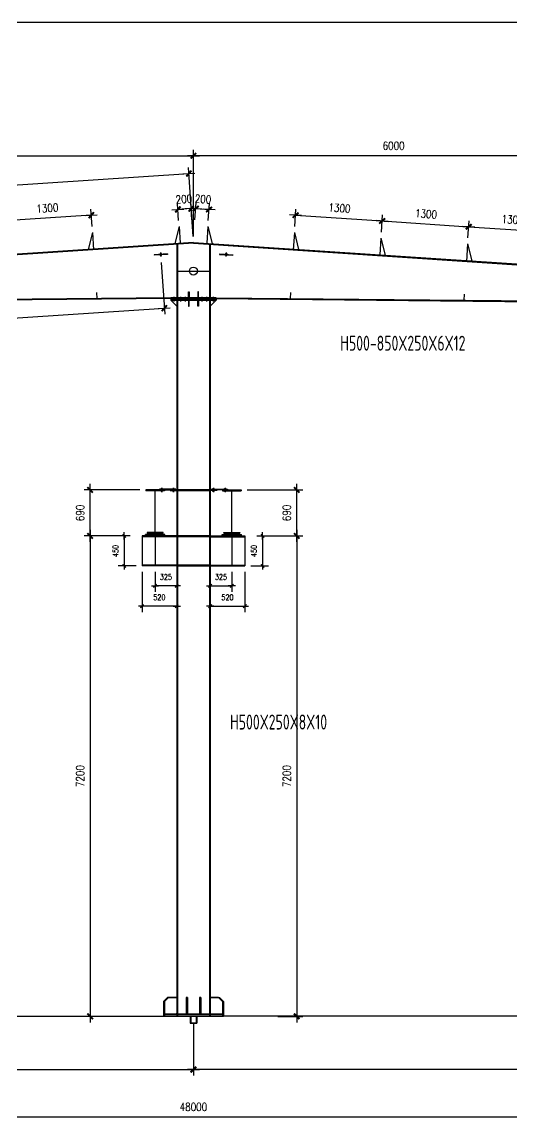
# Model space of a CAD drawing. Header units: millimetres. Extents: x 2451220 to 4527627, y -5186613 to -1639140.
# Drawn here: x 2507196 to 2514538, y -1674198 to -1657698 of the extents above; entities that cross this region are included whole.
import ezdxf

# ---------------------------------------------------------------- set-up
doc = ezdxf.new("R2010")
doc.units = ezdxf.units.MM
doc.header["$LTSCALE"] = 1000
doc.header["$PDMODE"] = 34
doc.styles.add('DIM_FONT', font='simplex.shx', dxfattribs={"width": 0.8, "bigfont": 'hztxt.shx'})
doc.styles.get("Standard").update_dxf_attribs({"font": 'txt', "bigfont": 'gbcbig.shx'})
doc.styles.add('TSSD_Label', font='Tssdeng.shx', dxfattribs={"width": 0.7, "bigfont": 'hztxt.shx'})
doc.dimstyles.get("Standard").update_dxf_attribs({"dimscale": 100, "dimtxt": 3.5, "dimasz": 1, "dimexe": 2.5, "dimexo": 3, "dimgap": 1.5, "dimtad": 1, "dimdec": 0, "dimzin": 0, "dimdsep": 46, "dimtxsty": 'Standard', "dimblk": 'ARCHTICK', "dimcen": 0.09, "dimadec": 0, "dimazin": 0, "dimtfac": 1, "dimtdec": 0, "dimtix": 1, "dimtmove": 2, "dimatfit": 3, "dimldrblk": 'ARCHTICK', "dimfxl": 1, "dimtolj": 1, "dimtzin": 0, "dimarcsym": 0})
doc.dimstyles.new('WGH(1)', dxfattribs={"dimscale": 1.2, "dimtxt": 100, "dimasz": 0.5, "dimexe": 75, "dimexo": 75, "dimgap": 75, "dimtad": 1, "dimdec": 0, "dimzin": 0, "dimdsep": 46, "dimtxsty": 'DIM_FONT', "dimblk1": '_DIMX', "dimblk2": '_DIMX', "dimsah": 1, "dimcen": 0.09, "dimclrd": 3, "dimclre": 3, "dimclrt": 7, "dimadec": 0, "dimazin": 0, "dimtfac": 1, "dimtdec": 0, "dimtix": 1, "dimtmove": 2, "dimatfit": 3, "dimldrblk": '_DIMX', "dimfxl": 1, "dimtolj": 1, "dimtzin": 0, "dimarcsym": 0})

# ---------------------------------------------------------------- blocks, each defined once
blk = doc.blocks.new('_DIMX')
blk.add_line((-150, 0), (150, 0))
at = {"const_width": 50}
blk.add_lwpolyline([(-70, -70), (70, 70)], dxfattribs=at)
blk = doc.blocks.new('*D1507')
at = {"color": 3, "lineweight": -2}
for p, q in [((2503764, -1660332), (2503764, -1659613)), ((2509764, -1660910), (2509764, -1659613)), ((2503765, -1659703), (2509764, -1659703))]:
    blk.add_line(p, q, dxfattribs=at)
at = {"layer": 'Defpoints', "color": 0}
for p in [(2509764, -1659703), (2503764, -1660422), (2509764, -1661000)]:
    blk.add_point(p, dxfattribs=at)
at = {"color": 3, "lineweight": -2, "xscale": 0.6, "yscale": 0.6, "zscale": 0.6, "rotation": 180}
blk.add_blockref('_DIMX', (2503764, -1659703), dxfattribs=at)
at = {"color": 3, "lineweight": -2, "xscale": 0.6, "yscale": 0.6, "zscale": 0.6}
blk.add_blockref('_DIMX', (2509764, -1659703), dxfattribs=at)
at = {"color": 7, "insert": (2506764, -1659553), "char_height": 120, "attachment_point": 5, "style": 'DIM_FONT'}
blk.add_mtext('\\A1;6000', dxfattribs=at)
blk = doc.blocks.new('*D278')
at = {"color": 3, "lineweight": -2}
for p, q in [((2485764, -1672690), (2485764, -1673487)), ((2509764, -1672690), (2509764, -1673487)), ((2485765, -1673397), (2509764, -1673397))]:
    blk.add_line(p, q, dxfattribs=at)
at = {"layer": 'Defpoints', "color": 0}
for p in [(2485764, -1672600), (2509764, -1672600), (2509764, -1673397)]:
    blk.add_point(p, dxfattribs=at)
at = {"color": 3, "lineweight": -2, "xscale": 0.6, "yscale": 0.6, "zscale": 0.6, "rotation": 180}
blk.add_blockref('_DIMX', (2485764, -1673397), dxfattribs=at)
at = {"color": 3, "lineweight": -2, "xscale": 0.6, "yscale": 0.6, "zscale": 0.6}
blk.add_blockref('_DIMX', (2509764, -1673397), dxfattribs=at)
at = {"color": 7, "insert": (2497764, -1673247), "char_height": 120, "attachment_point": 5, "style": 'DIM_FONT'}
blk.add_mtext('\\A1;24000', dxfattribs=at)
blk = doc.blocks.new('*D280')
at = {"color": 3, "lineweight": -2}
for p, q in [((2508554, -1665400), (2508126, -1665400)), ((2508216, -1665401), (2508216, -1672599)), ((2508500, -1672600), (2508126, -1672600))]:
    blk.add_line(p, q, dxfattribs=at)
at = {"layer": 'Defpoints', "color": 0}
for p in [(2508644, -1665400), (2508216, -1672600), (2508590, -1672600)]:
    blk.add_point(p, dxfattribs=at)
at = {"color": 3, "lineweight": -2, "xscale": 0.6, "yscale": 0.6, "zscale": 0.6}
for p, rotation in [((2508216, -1665400), 90), ((2508216, -1672600), 270)]:
    blk.add_blockref('_DIMX', p, dxfattribs=dict(at, rotation=rotation))
at = {"color": 7, "insert": (2508066, -1669000), "char_height": 120, "attachment_point": 5, "rotation": 90, "style": 'DIM_FONT'}
blk.add_mtext('\\A1;7200', dxfattribs=at)
blk = doc.blocks.new('*D1551')
at = {"color": 3, "lineweight": -2}
for p, q in [((2508814, -1665400), (2508638, -1665400)), ((2508728, -1665400), (2508728, -1665850)), ((2508904, -1665850), (2508638, -1665850))]:
    blk.add_line(p, q, dxfattribs=at)
at = {"layer": 'Defpoints', "color": 0}
for p in [(2508904, -1665400), (2508728, -1665850), (2508994, -1665850)]:
    blk.add_point(p, dxfattribs=at)
at = {"color": 3, "lineweight": -2, "xscale": 0.36, "yscale": 0.36, "zscale": 0.36}
for p, rotation in [((2508728, -1665400), 90), ((2508728, -1665850), 270)]:
    blk.add_blockref('_DIMX', p, dxfattribs=dict(at, rotation=rotation))
at = {"color": 7, "insert": (2508596, -1665625), "char_height": 84, "attachment_point": 5, "rotation": 90, "style": 'DIM_FONT'}
blk.add_mtext('\\A1;450', dxfattribs=at)
blk = doc.blocks.new('*D1552')
at = {"color": 3, "lineweight": -2}
for p, q in [((2509189, -1665940), (2509189, -1666237)), ((2509514, -1665940), (2509514, -1666237)), ((2509189, -1666147), (2509189, -1666147)), ((2509514, -1666147), (2509189, -1666147)), ((2509515, -1666147), (2509515, -1666147))]:
    blk.add_line(p, q, dxfattribs=at)
at = {"layer": 'Defpoints', "color": 0}
for p in [(2509189, -1665850), (2509514, -1665850), (2509189, -1666147)]:
    blk.add_point(p, dxfattribs=at)
at = {"color": 3, "lineweight": -2, "xscale": 0.36, "yscale": 0.36, "zscale": 0.36}
blk.add_blockref('_DIMX', (2509189, -1666147), dxfattribs=at)
at = {"color": 3, "lineweight": -2, "xscale": 0.36, "yscale": 0.36, "zscale": 0.36, "rotation": 180}
blk.add_blockref('_DIMX', (2509514, -1666147), dxfattribs=at)
at = {"color": 7, "insert": (2509352, -1666015), "char_height": 84, "attachment_point": 5, "style": 'DIM_FONT'}
blk.add_mtext('\\A1;325', dxfattribs=at)
blk = doc.blocks.new('*D1553')
at = {"color": 3, "lineweight": -2}
for p, q in [((2508994, -1665940), (2508994, -1666542)), ((2509514, -1665940), (2509514, -1666542)), ((2509514, -1666452), (2508995, -1666452))]:
    blk.add_line(p, q, dxfattribs=at)
at = {"layer": 'Defpoints', "color": 0}
for p in [(2508994, -1665850), (2509514, -1665850), (2508994, -1666452)]:
    blk.add_point(p, dxfattribs=at)
at = {"color": 3, "lineweight": -2, "xscale": 0.36, "yscale": 0.36, "zscale": 0.36, "rotation": 180}
blk.add_blockref('_DIMX', (2508994, -1666452), dxfattribs=at)
at = {"color": 3, "lineweight": -2, "xscale": 0.36, "yscale": 0.36, "zscale": 0.36}
blk.add_blockref('_DIMX', (2509514, -1666452), dxfattribs=at)
at = {"color": 7, "insert": (2509254, -1666320), "char_height": 84, "attachment_point": 5, "style": 'DIM_FONT'}
blk.add_mtext('\\A1;520', dxfattribs=at)
blk = doc.blocks.new('*D1554')
at = {"color": 3, "lineweight": -2}
for p, q in [((2508959, -1664710), (2508126, -1664710)), ((2508216, -1665399), (2508216, -1664711)), ((2508814, -1665400), (2508126, -1665400))]:
    blk.add_line(p, q, dxfattribs=at)
at = {"layer": 'Defpoints', "color": 0}
for p in [(2508216, -1664710), (2509049, -1664710), (2508904, -1665400)]:
    blk.add_point(p, dxfattribs=at)
at = {"color": 3, "lineweight": -2, "xscale": 0.6, "yscale": 0.6, "zscale": 0.6}
for p, rotation in [((2508216, -1664710), 90), ((2508216, -1665400), 270)]:
    blk.add_blockref('_DIMX', p, dxfattribs=dict(at, rotation=rotation))
at = {"color": 7, "insert": (2508066, -1665055), "char_height": 120, "attachment_point": 5, "rotation": 90, "style": 'DIM_FONT'}
blk.add_mtext('\\A1;690', dxfattribs=at)
blk = doc.blocks.new('*D281')
at = {"color": 3, "lineweight": -2}
for p, q in [((2509542, -1660674), (2509525, -1660417)), ((2509742, -1660661), (2509725, -1660404)), ((2509530, -1660507), (2509530, -1660507)), ((2509731, -1660494), (2509531, -1660507)), ((2509731, -1660493), (2509732, -1660493))]:
    blk.add_line(p, q, dxfattribs=at)
at = {"layer": 'Defpoints', "color": 0}
for p in [(2509531, -1660507), (2509548, -1660764), (2509748, -1660750)]:
    blk.add_point(p, dxfattribs=at)
at = {"color": 3, "lineweight": -2, "xscale": 0.6, "yscale": 0.6, "zscale": 0.6}
for p, rotation in [((2509531, -1660507), 3.814074834272617), ((2509731, -1660494), 183.8140748342726)]:
    blk.add_blockref('_DIMX', p, dxfattribs=dict(at, rotation=rotation))
at = {"color": 7, "insert": (2509621, -1660351), "char_height": 120, "attachment_point": 5, "rotation": 3.8141, "style": 'DIM_FONT'}
blk.add_mtext('\\A1;200', dxfattribs=at)
blk = doc.blocks.new('*D1555')
at = {"color": 3, "lineweight": -2}
for p, q in [((2506948, -1660847), (2506931, -1660590)), ((2508233, -1660593), (2506937, -1660680)), ((2508245, -1660760), (2508228, -1660504))]:
    blk.add_line(p, q, dxfattribs=at)
at = {"layer": 'Defpoints', "color": 0}
for p in [(2506937, -1660680), (2506954, -1660937), (2508251, -1660850)]:
    blk.add_point(p, dxfattribs=at)
at = {"color": 3, "lineweight": -2, "xscale": 0.6, "yscale": 0.6, "zscale": 0.6}
for p, rotation in [((2508234, -1660593), 3.814074823641809), ((2506937, -1660680), 183.8140748236418)]:
    blk.add_blockref('_DIMX', p, dxfattribs=dict(at, rotation=rotation))
at = {"color": 7, "insert": (2507575, -1660487), "char_height": 120, "attachment_point": 5, "rotation": 3.8141, "style": 'DIM_FONT'}
blk.add_mtext('\\A1;1300', dxfattribs=at)
blk = doc.blocks.new('*D1620')
at = {"color": 3, "lineweight": -2}
for p, q in [((2509283, -1661303), (2509334, -1662077)), ((2502049, -1661785), (2502100, -1662559)), ((2502095, -1662469), (2509328, -1661987))]:
    blk.add_line(p, q, dxfattribs=at)
at = {"layer": 'Defpoints', "color": 0}
for p in [(2509277, -1661213), (2502043, -1661695), (2509328, -1661987)]:
    blk.add_point(p, dxfattribs=at)
at = {"color": 3, "lineweight": -2, "xscale": 0.6, "yscale": 0.6, "zscale": 0.6}
for p, rotation in [((2509328, -1661987), 3.814074834316788), ((2502095, -1662469), 183.8140748343168)]:
    blk.add_blockref('_DIMX', p, dxfattribs=dict(at, rotation=rotation))
at = {"color": 7, "insert": (2505702, -1662079), "char_height": 120, "attachment_point": 5, "rotation": 3.8141, "style": 'DIM_FONT'}
blk.add_mtext('\\A1;7250', dxfattribs=at)
blk = doc.blocks.new('*D1057')
at = {"color": 3, "lineweight": -2}
for p, q in [((2509764, -1660910), (2509764, -1659613)), ((2515764, -1660332), (2515764, -1659613)), ((2515764, -1659703), (2509765, -1659703))]:
    blk.add_line(p, q, dxfattribs=at)
at = {"layer": 'Defpoints', "color": 0}
for p in [(2509764, -1659703), (2515764, -1660422), (2509764, -1661000)]:
    blk.add_point(p, dxfattribs=at)
at = {"color": 3, "lineweight": -2, "xscale": 0.6, "yscale": 0.6, "zscale": 0.6, "rotation": 180}
blk.add_blockref('_DIMX', (2509764, -1659703), dxfattribs=at)
at = {"color": 3, "lineweight": -2, "xscale": 0.6, "yscale": 0.6, "zscale": 0.6}
blk.add_blockref('_DIMX', (2515764, -1659703), dxfattribs=at)
at = {"color": 7, "insert": (2512764, -1659553), "char_height": 120, "attachment_point": 5, "style": 'DIM_FONT'}
blk.add_mtext('\\A1;6000', dxfattribs=at)
blk = doc.blocks.new('*D78')
at = {"color": 3, "lineweight": -2}
for p, q in [((2509764, -1672690), (2509764, -1673487)), ((2533764, -1672690), (2533764, -1673487)), ((2533764, -1673397), (2509765, -1673397))]:
    blk.add_line(p, q, dxfattribs=at)
at = {"layer": 'Defpoints', "color": 0}
for p in [(2509764, -1672600), (2533764, -1672600), (2509764, -1673397)]:
    blk.add_point(p, dxfattribs=at)
at = {"color": 3, "lineweight": -2, "xscale": 0.6, "yscale": 0.6, "zscale": 0.6, "rotation": 180}
blk.add_blockref('_DIMX', (2509764, -1673397), dxfattribs=at)
at = {"color": 3, "lineweight": -2, "xscale": 0.6, "yscale": 0.6, "zscale": 0.6}
blk.add_blockref('_DIMX', (2533764, -1673397), dxfattribs=at)
at = {"color": 7, "insert": (2521764, -1673247), "char_height": 120, "attachment_point": 5, "style": 'DIM_FONT'}
blk.add_mtext('\\A1;24000', dxfattribs=at)
blk = doc.blocks.new('*D80')
at = {"color": 3, "lineweight": -2}
for p, q in [((2510974, -1665400), (2511402, -1665400)), ((2511312, -1665401), (2511312, -1672599)), ((2511029, -1672600), (2511402, -1672600))]:
    blk.add_line(p, q, dxfattribs=at)
at = {"layer": 'Defpoints', "color": 0}
for p in [(2510884, -1665400), (2510939, -1672600), (2511312, -1672600)]:
    blk.add_point(p, dxfattribs=at)
at = {"color": 3, "lineweight": -2, "xscale": 0.6, "yscale": 0.6, "zscale": 0.6}
for p, rotation in [((2511312, -1665400), 90), ((2511312, -1672600), 270)]:
    blk.add_blockref('_DIMX', p, dxfattribs=dict(at, rotation=rotation))
at = {"color": 7, "insert": (2511162, -1669000), "char_height": 120, "attachment_point": 5, "rotation": 90, "style": 'DIM_FONT'}
blk.add_mtext('\\A1;7200', dxfattribs=at)
blk = doc.blocks.new('*D1062')
at = {"color": 3, "lineweight": -2}
for p, q in [((2510714, -1665400), (2510891, -1665400)), ((2510801, -1665400), (2510801, -1665850)), ((2510624, -1665850), (2510891, -1665850))]:
    blk.add_line(p, q, dxfattribs=at)
at = {"layer": 'Defpoints', "color": 0}
for p in [(2510624, -1665400), (2510534, -1665850), (2510801, -1665850)]:
    blk.add_point(p, dxfattribs=at)
at = {"color": 3, "lineweight": -2, "xscale": 0.36, "yscale": 0.36, "zscale": 0.36}
for p, rotation in [((2510801, -1665400), 90), ((2510801, -1665850), 270)]:
    blk.add_blockref('_DIMX', p, dxfattribs=dict(at, rotation=rotation))
at = {"color": 7, "insert": (2510669, -1665625), "char_height": 84, "attachment_point": 5, "rotation": 90, "style": 'DIM_FONT'}
blk.add_mtext('\\A1;450', dxfattribs=at)
blk = doc.blocks.new('*D1063')
at = {"color": 3, "lineweight": -2}
for p, q in [((2510014, -1665940), (2510014, -1666237)), ((2510339, -1665940), (2510339, -1666237)), ((2510014, -1666147), (2510014, -1666147)), ((2510014, -1666147), (2510339, -1666147)), ((2510340, -1666147), (2510340, -1666147))]:
    blk.add_line(p, q, dxfattribs=at)
at = {"layer": 'Defpoints', "color": 0}
for p in [(2510014, -1665850), (2510339, -1665850), (2510339, -1666147)]:
    blk.add_point(p, dxfattribs=at)
at = {"color": 3, "lineweight": -2, "xscale": 0.36, "yscale": 0.36, "zscale": 0.36}
blk.add_blockref('_DIMX', (2510014, -1666147), dxfattribs=at)
at = {"color": 3, "lineweight": -2, "xscale": 0.36, "yscale": 0.36, "zscale": 0.36, "rotation": 180}
blk.add_blockref('_DIMX', (2510339, -1666147), dxfattribs=at)
at = {"color": 7, "insert": (2510177, -1666015), "char_height": 84, "attachment_point": 5, "style": 'DIM_FONT'}
blk.add_mtext('\\A1;325', dxfattribs=at)
blk = doc.blocks.new('*D1064')
at = {"color": 3, "lineweight": -2}
for p, q in [((2510014, -1665940), (2510014, -1666542)), ((2510534, -1665940), (2510534, -1666542)), ((2510015, -1666452), (2510534, -1666452))]:
    blk.add_line(p, q, dxfattribs=at)
at = {"layer": 'Defpoints', "color": 0}
for p in [(2510014, -1665850), (2510534, -1665850), (2510534, -1666452)]:
    blk.add_point(p, dxfattribs=at)
at = {"color": 3, "lineweight": -2, "xscale": 0.36, "yscale": 0.36, "zscale": 0.36, "rotation": 180}
blk.add_blockref('_DIMX', (2510014, -1666452), dxfattribs=at)
at = {"color": 3, "lineweight": -2, "xscale": 0.36, "yscale": 0.36, "zscale": 0.36}
blk.add_blockref('_DIMX', (2510534, -1666452), dxfattribs=at)
at = {"color": 7, "insert": (2510274, -1666320), "char_height": 84, "attachment_point": 5, "style": 'DIM_FONT'}
blk.add_mtext('\\A1;520', dxfattribs=at)
blk = doc.blocks.new('*D1065')
at = {"color": 3, "lineweight": -2}
for p, q in [((2510569, -1664710), (2511402, -1664710)), ((2511312, -1665399), (2511312, -1664711)), ((2510714, -1665400), (2511402, -1665400))]:
    blk.add_line(p, q, dxfattribs=at)
at = {"layer": 'Defpoints', "color": 0}
for p in [(2510479, -1664710), (2511312, -1664710), (2510624, -1665400)]:
    blk.add_point(p, dxfattribs=at)
at = {"color": 3, "lineweight": -2, "xscale": 0.6, "yscale": 0.6, "zscale": 0.6}
for p, rotation in [((2511312, -1664710), 90), ((2511312, -1665400), 270)]:
    blk.add_blockref('_DIMX', p, dxfattribs=dict(at, rotation=rotation))
at = {"color": 7, "insert": (2511162, -1665055), "char_height": 120, "attachment_point": 5, "rotation": 90, "style": 'DIM_FONT'}
blk.add_mtext('\\A1;690', dxfattribs=at)
blk = doc.blocks.new('*D81')
at = {"color": 3, "lineweight": -2}
for p, q in [((2509787, -1660661), (2509804, -1660404)), ((2509986, -1660674), (2510004, -1660417)), ((2509797, -1660493), (2509797, -1660493)), ((2509798, -1660494), (2509998, -1660507)), ((2509998, -1660507), (2509999, -1660507))]:
    blk.add_line(p, q, dxfattribs=at)
at = {"layer": 'Defpoints', "color": 0}
for p in [(2509998, -1660507), (2509781, -1660750), (2509980, -1660764)]:
    blk.add_point(p, dxfattribs=at)
at = {"color": 3, "lineweight": -2, "xscale": 0.6, "yscale": 0.6, "zscale": 0.6}
for p, rotation in [((2509798, -1660494), 356.1859251657363), ((2509998, -1660507), 176.1859251657363)]:
    blk.add_blockref('_DIMX', p, dxfattribs=dict(at, rotation=rotation))
at = {"color": 7, "insert": (2509908, -1660351), "char_height": 120, "attachment_point": 5, "rotation": 356.1859, "style": 'DIM_FONT'}
blk.add_mtext('\\A1;200', dxfattribs=at)
blk = doc.blocks.new('*D1066')
at = {"color": 3, "lineweight": -2}
for p, q in [((2511284, -1660760), (2511301, -1660504)), ((2511295, -1660593), (2512591, -1660680)), ((2512581, -1660847), (2512598, -1660590))]:
    blk.add_line(p, q, dxfattribs=at)
at = {"layer": 'Defpoints', "color": 0}
for p in [(2512592, -1660680), (2511278, -1660850), (2512575, -1660937)]:
    blk.add_point(p, dxfattribs=at)
at = {"color": 3, "lineweight": -2, "xscale": 0.6, "yscale": 0.6, "zscale": 0.6}
for p, rotation in [((2511295, -1660593), 176.1859251763582), ((2512592, -1660680), 356.1859251763582)]:
    blk.add_blockref('_DIMX', p, dxfattribs=dict(at, rotation=rotation))
at = {"color": 7, "insert": (2511953, -1660487), "char_height": 120, "attachment_point": 5, "rotation": 356.1859, "style": 'DIM_FONT'}
blk.add_mtext('\\A1;1300', dxfattribs=at)
blk = doc.blocks.new('*D1067')
at = {"color": 3, "lineweight": -2}
for p, q in [((2512581, -1660847), (2512598, -1660590)), ((2512592, -1660680), (2513888, -1660766)), ((2513878, -1660933), (2513895, -1660676))]:
    blk.add_line(p, q, dxfattribs=at)
at = {"layer": 'Defpoints', "color": 0}
for p in [(2513889, -1660766), (2512575, -1660937), (2513872, -1661023)]:
    blk.add_point(p, dxfattribs=at)
at = {"color": 3, "lineweight": -2, "xscale": 0.6, "yscale": 0.6, "zscale": 0.6}
for p, rotation in [((2512592, -1660680), 176.1859251763582), ((2513889, -1660766), 356.1859251763582)]:
    blk.add_blockref('_DIMX', p, dxfattribs=dict(at, rotation=rotation))
at = {"color": 7, "insert": (2513250, -1660573), "char_height": 120, "attachment_point": 5, "rotation": 356.1859, "style": 'DIM_FONT'}
blk.add_mtext('\\A1;1300', dxfattribs=at)
blk = doc.blocks.new('*D1068')
at = {"color": 3, "lineweight": -2}
for p, q in [((2513878, -1660933), (2513895, -1660676)), ((2513890, -1660766), (2515186, -1660853)), ((2515175, -1661020), (2515192, -1660763))]:
    blk.add_line(p, q, dxfattribs=at)
at = {"layer": 'Defpoints', "color": 0}
for p in [(2515186, -1660853), (2513872, -1661023), (2515169, -1661110)]:
    blk.add_point(p, dxfattribs=at)
at = {"color": 3, "lineweight": -2, "xscale": 0.6, "yscale": 0.6, "zscale": 0.6}
for p, rotation in [((2513889, -1660766), 176.1859251763582), ((2515186, -1660853), 356.1859251763582)]:
    blk.add_blockref('_DIMX', p, dxfattribs=dict(at, rotation=rotation))
at = {"color": 7, "insert": (2514548, -1660660), "char_height": 120, "attachment_point": 5, "rotation": 356.1859, "style": 'DIM_FONT'}
blk.add_mtext('\\A1;1300', dxfattribs=at)
blk = doc.blocks.new('*D86')
at = {"color": 3, "lineweight": -2}
for p, q in [((2485764, -1673179), (2485764, -1674197)), ((2533764, -1673179), (2533764, -1674197)), ((2485765, -1674107), (2533764, -1674107))]:
    blk.add_line(p, q, dxfattribs=at)
at = {"layer": 'Defpoints', "color": 0}
for p in [(2485764, -1673089), (2533764, -1673089), (2533764, -1674107)]:
    blk.add_point(p, dxfattribs=at)
at = {"color": 3, "lineweight": -2, "xscale": 0.6, "yscale": 0.6, "zscale": 0.6, "rotation": 180}
blk.add_blockref('_DIMX', (2485764, -1674107), dxfattribs=at)
at = {"color": 3, "lineweight": -2, "xscale": 0.6, "yscale": 0.6, "zscale": 0.6}
blk.add_blockref('_DIMX', (2533764, -1674107), dxfattribs=at)
at = {"color": 7, "insert": (2509764, -1673957), "char_height": 120, "attachment_point": 5, "style": 'DIM_FONT'}
blk.add_mtext('\\A1;48000', dxfattribs=at)
blk = doc.blocks.new('*D1504')
at = {"color": 3, "lineweight": -2}
for p, q in [((2509758, -1660910), (2509690, -1659879)), ((2497823, -1660761), (2509695, -1659969)), ((2497885, -1661702), (2497816, -1660671))]:
    blk.add_line(p, q, dxfattribs=at)
at = {"layer": 'Defpoints', "color": 0}
for p in [(2509696, -1659969), (2509764, -1661000), (2497891, -1661792)]:
    blk.add_point(p, dxfattribs=at)
at = {"color": 3, "lineweight": -2, "xscale": 0.6, "yscale": 0.6, "zscale": 0.6}
for p, rotation in [((2509696, -1659969), 3.814074823641829), ((2497822, -1660761), 183.8140748236418)]:
    blk.add_blockref('_DIMX', p, dxfattribs=dict(at, rotation=rotation))
at = {"color": 7, "insert": (2503749, -1660215), "char_height": 120, "attachment_point": 5, "rotation": 3.8141, "style": 'DIM_FONT'}
blk.add_mtext('\\A1;11900', dxfattribs=at)

msp = doc.modelspace()

# ---------------------------------------------------------------- linework, layer by layer
for p, q in [((2509548.1, -1660763.8), (2509484.9, -1661018.6)), ((2509548.1, -1660763.8), (2509564.8, -1661013.2)), ((2509980.5, -1660763.8), (2509963.9, -1661013.2)), ((2509980.5, -1660763.8), (2510043.7, -1661018.6)), ((2508251, -1660850.3), (2508187.8, -1661105)), ((2508251, -1660850.3), (2508268.4, -1661111.7)), ((2511277.6, -1660850.3), (2511260.2, -1661111.7)), ((2511277.6, -1660850.3), (2511340.8, -1661105)), ((2512574.7, -1660936.8), (2512558.1, -1661186.2)), ((2512574.7, -1660936.8), (2512637.9, -1661191.5)), ((2509764.3, -1660999.9), (2503782.3, -1661398.7)), ((2509765.1, -1661011.9), (2503783.1, -1661410.7)), ((2509514.3, -1661028.6), (2509514.3, -1661831.9)), ((2509524.3, -1661028), (2509524.3, -1661831.9)), ((2509763.5, -1661011.9), (2515745.6, -1661410.7)), ((2509764.3, -1660999.9), (2515746.4, -1661398.7)), ((2510004.3, -1661028), (2510004.3, -1661831.9)), ((2510014.3, -1661028.6), (2510014.3, -1661831.9)), ((2513871.9, -1661023.2), (2513854.4, -1661284.6)), ((2513871.9, -1661023.2), (2513935.1, -1661278)), ((2509174.7, -1661184.6), (2509175.4, -1661194.5)), ((2509272.8, -1661153), (2509276.8, -1661212.8)), ((2509272.8, -1661153), (2509276.8, -1661212.8)), ((2510255.8, -1661153), (2510251.8, -1661212.8)), ((2510255.8, -1661153), (2510251.8, -1661212.8)), ((2510353.9, -1661184.6), (2510353.2, -1661194.5)), ((2509524.3, -1661430), (2510004.3, -1661430)), ((2508311.2, -1661752.6), (2508317.2, -1661842.5)), ((2511217.5, -1661752.6), (2511211.5, -1661842.5)), ((2509424.2, -1661831.9), (2503814.7, -1661885.6)), ((2509424.3, -1661843.9), (2503815.5, -1661897.6)), ((2509514.3, -1661957.9), (2509424.3, -1661867.9)), ((2509514.3, -1661957.9), (2509424.3, -1661867.9)), ((2509514.3, -1661867.9), (2509514.3, -1672599.9)), ((2509514.3, -1661867.9), (2509514.3, -1672599.9)), ((2509524.3, -1661867.9), (2509524.3, -1672599.9)), ((2509524.3, -1661867.9), (2509524.3, -1672599.9)), ((2510004.3, -1661867.9), (2510004.3, -1672599.9)), ((2510004.3, -1661867.9), (2510004.3, -1672599.9)), ((2510014.3, -1661867.9), (2510014.3, -1672599.9)), ((2510014.3, -1661957.9), (2510104.3, -1661867.9)), ((2510014.3, -1661867.9), (2510014.3, -1672599.9)), ((2510014.3, -1661957.9), (2510104.3, -1661867.9)), ((2510104.3, -1661843.9), (2515713.1, -1661897.6)), ((2510104.4, -1661831.9), (2515713.9, -1661885.6)), ((2513821.6, -1661777.5), (2513815.6, -1661867.5)), ((2509329.3, -1664709.9), (2509049.3, -1664709.9)), ((2509049.3, -1664709.9), (2509049.3, -1664723.9)), ((2509329.3, -1664723.9), (2509049.3, -1664723.9)), ((2509189.3, -1665379.9), (2509189.3, -1664709.9)), ((2509289.3, -1664699.9), (2509254.3, -1664699.9)), ((2509254.3, -1664699.9), (2509254.3, -1664709.9)), ((2509289.3, -1664679.6), (2509289.3, -1664744.9)), ((2509499.3, -1664699.9), (2509289.3, -1664699.9)), ((2509329.3, -1664709.9), (2509329.3, -1664723.9)), ((2509514.3, -1664709.9), (2509414.3, -1664709.9)), ((2509414.3, -1664709.9), (2509414.3, -1664719.9)), ((2509414.3, -1664719.9), (2509514.3, -1664719.9)), ((2509464.3, -1664679.6), (2509464.3, -1664744.9)), ((2509464.3, -1664709.9), (2509499.3, -1664709.9)), ((2509499.3, -1664709.9), (2509499.3, -1664699.9)), ((2510002.3, -1664709.9), (2509524.3, -1664709.9)), ((2510002.3, -1664719.9), (2509524.3, -1664719.9)), ((2509526.3, -1664709.9), (2510004.3, -1664709.9)), ((2509526.3, -1664719.9), (2510004.3, -1664719.9)), ((2510014.3, -1664709.9), (2510114.3, -1664709.9)), ((2510114.3, -1664719.9), (2510014.3, -1664719.9)), ((2510029.3, -1664709.9), (2510029.3, -1664699.9)), ((2510029.3, -1664699.9), (2510239.3, -1664699.9)), ((2510064.3, -1664709.9), (2510029.3, -1664709.9)), ((2510064.3, -1664679.6), (2510064.3, -1664744.9)), ((2510114.3, -1664709.9), (2510114.3, -1664719.9)), ((2510199.3, -1664709.9), (2510479.3, -1664709.9)), ((2510199.3, -1664709.9), (2510199.3, -1664723.9)), ((2510199.3, -1664723.9), (2510479.3, -1664723.9)), ((2510239.3, -1664679.6), (2510239.3, -1664744.9)), ((2510239.3, -1664699.9), (2510274.3, -1664699.9)), ((2510274.3, -1664699.9), (2510274.3, -1664709.9)), ((2510339.3, -1665379.9), (2510339.3, -1664709.9)), ((2510479.3, -1664709.9), (2510479.3, -1664723.9)), ((2509334.3, -1665379.9), (2509044.3, -1665379.9)), ((2509044.3, -1665399.9), (2509044.3, -1665379.9)), ((2509309.3, -1665347.9), (2509069.3, -1665347.9)), ((2509309.3, -1665359.9), (2509069.3, -1665359.9)), ((2509334.3, -1665399.9), (2509334.3, -1665379.9)), ((2510194.3, -1665379.9), (2510484.3, -1665379.9)), ((2510194.3, -1665399.9), (2510194.3, -1665379.9)), ((2510219.3, -1665347.9), (2510459.3, -1665347.9)), ((2510219.3, -1665359.9), (2510459.3, -1665359.9)), ((2510484.3, -1665399.9), (2510484.3, -1665379.9)), ((2509514.3, -1665399.9), (2508994.3, -1665399.9)), ((2508994.3, -1665399.9), (2508994.3, -1665849.9)), ((2509514.3, -1665411.9), (2508994.3, -1665411.9)), ((2509189.3, -1665411.9), (2509189.3, -1665837.9)), ((2510002.3, -1665399.9), (2509524.3, -1665399.9)), ((2510002.3, -1665409.9), (2509524.3, -1665409.9)), ((2509526.3, -1665399.9), (2510004.3, -1665399.9)), ((2509526.3, -1665409.9), (2510004.3, -1665409.9)), ((2510014.3, -1665399.9), (2510534.3, -1665399.9)), ((2510014.3, -1665411.9), (2510534.3, -1665411.9)), ((2510339.3, -1665411.9), (2510339.3, -1665837.9)), ((2510534.3, -1665399.9), (2510534.3, -1665849.9)), ((2509514.3, -1665837.9), (2508994.3, -1665837.9)), ((2509514.3, -1665849.9), (2508994.3, -1665849.9)), ((2510002.3, -1665839.9), (2509524.3, -1665839.9)), ((2510002.3, -1665849.9), (2509524.3, -1665849.9)), ((2509526.3, -1665839.9), (2510004.3, -1665839.9)), ((2509526.3, -1665849.9), (2510004.3, -1665849.9)), ((2510014.3, -1665837.9), (2510534.3, -1665837.9)), ((2510014.3, -1665849.9), (2510534.3, -1665849.9)), ((2509375.3, -1672319.9), (2509315.3, -1672379.9)), ((2509329.3, -1672379.9), (2509389.3, -1672319.9)), ((2509524.3, -1672319.9), (2509375.3, -1672319.9)), ((2509389.3, -1672319.9), (2509524.3, -1672319.9)), ((2509654.3, -1672319.9), (2509654.3, -1672569.9)), ((2509654.3, -1672319.9), (2509674.3, -1672319.9)), ((2509654.3, -1672319.9), (2509654.3, -1672569.9)), ((2509674.3, -1672319.9), (2509654.3, -1672319.9)), ((2509674.3, -1672319.9), (2509674.3, -1672569.9)), ((2509674.3, -1672319.9), (2509674.3, -1672569.9)), ((2509854.3, -1672319.9), (2509854.3, -1672569.9)), ((2509854.3, -1672319.9), (2509874.3, -1672319.9)), ((2509854.3, -1672319.9), (2509854.3, -1672569.9)), ((2509874.3, -1672319.9), (2509854.3, -1672319.9)), ((2509874.3, -1672319.9), (2509874.3, -1672569.9)), ((2509874.3, -1672319.9), (2509874.3, -1672569.9)), ((2510004.3, -1672319.9), (2510153.3, -1672319.9)), ((2510139.3, -1672319.9), (2510004.3, -1672319.9)), ((2510199.3, -1672379.9), (2510139.3, -1672319.9)), ((2510153.3, -1672319.9), (2510213.3, -1672379.9)), ((2509315.3, -1672379.9), (2509315.3, -1672569.9)), ((2509329.3, -1672379.9), (2509329.3, -1672569.9)), ((2510199.3, -1672379.9), (2510199.3, -1672569.9)), ((2510213.3, -1672379.9), (2510213.3, -1672569.9)), ((2485764.3, -1672599.9), (2509764.3, -1672599.9)), ((2509315.3, -1672569.9), (2509315.3, -1672599.9)), ((2510199.3, -1672569.9), (2509315.3, -1672569.9)), ((2510199.3, -1672599.9), (2509315.3, -1672599.9)), ((2509329.3, -1672569.9), (2509329.3, -1672599.9)), ((2509329.3, -1672569.9), (2510213.3, -1672569.9)), ((2509329.3, -1672599.9), (2510213.3, -1672599.9)), ((2509499.3, -1672569.9), (2509514.3, -1672554.9)), ((2509499.3, -1672569.9), (2509514.3, -1672554.9)), ((2510014.3, -1672569.9), (2509500.3, -1672569.9)), ((2510014.3, -1672569.9), (2509500.3, -1672569.9)), ((2510014.3, -1672599.9), (2509500.3, -1672599.9)), ((2510014.3, -1672599.9), (2509500.3, -1672599.9)), ((2509514.3, -1672569.9), (2510028.3, -1672569.9)), ((2509514.3, -1672569.9), (2510028.3, -1672569.9)), ((2509514.3, -1672599.9), (2510028.3, -1672599.9)), ((2509514.3, -1672599.9), (2510028.3, -1672599.9)), ((2509714.3, -1672599.9), (2509714.3, -1672699.9)), ((2509714.3, -1672599.9), (2509714.3, -1672699.9)), ((2509724.3, -1672599.9), (2509724.3, -1672699.9)), ((2509724.3, -1672599.9), (2509724.3, -1672699.9)), ((2533764.3, -1672599.9), (2509764.3, -1672599.9)), ((2509804.3, -1672599.9), (2509804.3, -1672699.9)), ((2509804.3, -1672599.9), (2509804.3, -1672699.9)), ((2509814.3, -1672599.9), (2509814.3, -1672699.9)), ((2509814.3, -1672599.9), (2509814.3, -1672699.9)), ((2510029.3, -1672569.9), (2510014.3, -1672554.9)), ((2510029.3, -1672569.9), (2510014.3, -1672554.9)), ((2510199.3, -1672569.9), (2510199.3, -1672599.9)), ((2510213.3, -1672569.9), (2510213.3, -1672599.9)), ((2509714.3, -1672699.9), (2509814.3, -1672699.9)), ((2509814.3, -1672699.9), (2509714.3, -1672699.9))]:
    msp.add_line(p, q)
at = {"color": 2}
for p, q in [((2509374.3, -1661171.3), (2509174.7, -1661184.6)), ((2509374.6, -1661176.3), (2509175.1, -1661189.6)), ((2509375, -1661181.2), (2509175.4, -1661194.5)), ((2509374.3, -1661171.3), (2509375, -1661181.2)), ((2510154.3, -1661171.3), (2510153.7, -1661181.2)), ((2510153.7, -1661181.2), (2510353.2, -1661194.5)), ((2510154, -1661176.3), (2510353.6, -1661189.6)), ((2510154.3, -1661171.3), (2510353.9, -1661184.6)), ((2509424.3, -1661831.9), (2510104.3, -1661831.9)), ((2509424.3, -1661831.9), (2509424.3, -1661867.9)), ((2510104.3, -1661831.9), (2509424.3, -1661831.9)), ((2509424.3, -1661831.9), (2509424.3, -1661867.9)), ((2509424.3, -1661849.9), (2510104.3, -1661849.9)), ((2510104.3, -1661849.9), (2509424.3, -1661849.9)), ((2509424.3, -1661867.9), (2510104.3, -1661867.9)), ((2510104.3, -1661867.9), (2509424.3, -1661867.9)), ((2509469.3, -1661816.4), (2509469.3, -1661888.3)), ((2509469.3, -1661816.4), (2509469.3, -1661888.3)), ((2509569.3, -1661816.4), (2509569.3, -1661888.3)), ((2509569.3, -1661816.4), (2509569.3, -1661888.3)), ((2509639.3, -1661816.4), (2509639.3, -1661888.3)), ((2509639.3, -1661816.4), (2509639.3, -1661888.3)), ((2509889.3, -1661816.4), (2509889.3, -1661888.3)), ((2509889.3, -1661816.4), (2509889.3, -1661888.3)), ((2509959.3, -1661816.4), (2509959.3, -1661888.3)), ((2509959.3, -1661816.4), (2509959.3, -1661888.3)), ((2510059.3, -1661816.4), (2510059.3, -1661888.3)), ((2510059.3, -1661816.4), (2510059.3, -1661888.3)), ((2510104.3, -1661831.9), (2510104.3, -1661867.9)), ((2510104.3, -1661831.9), (2510104.3, -1661867.9))]:
    msp.add_line(p, q, dxfattribs=at)
for points in [[(2482202.1, -1657697.8), (2537948.3, -1657697.8), (2537948.3, -1675441.9), (2482202.1, -1675441.9)], [(2509689.3, -1661741.9), (2509699.3, -1661741.9), (2509699.3, -1661831.9), (2509689.3, -1661831.9)], [(2509689.3, -1661741.9), (2509699.3, -1661741.9), (2509699.3, -1661831.9), (2509689.3, -1661831.9)], [(2509839.3, -1661741.9), (2509829.3, -1661741.9), (2509829.3, -1661831.9), (2509839.3, -1661831.9)], [(2509839.3, -1661741.9), (2509829.3, -1661741.9), (2509829.3, -1661831.9), (2509839.3, -1661831.9)], [(2509689.3, -1661957.9), (2509699.3, -1661957.9), (2509699.3, -1661867.9), (2509689.3, -1661867.9)], [(2509689.3, -1661957.9), (2509699.3, -1661957.9), (2509699.3, -1661867.9), (2509689.3, -1661867.9)], [(2509839.3, -1661957.9), (2509829.3, -1661957.9), (2509829.3, -1661867.9), (2509839.3, -1661867.9)], [(2509839.3, -1661957.9), (2509829.3, -1661957.9), (2509829.3, -1661867.9), (2509839.3, -1661867.9)], [(2509296.9, -1664688.5), (2509281.2, -1664688.5), (2509281.2, -1664736.3), (2509296.9, -1664736.3)], [(2509471.9, -1664688.5), (2509456.2, -1664688.5), (2509456.2, -1664736.3), (2509471.9, -1664736.3)], [(2510056.7, -1664688.5), (2510072.4, -1664688.5), (2510072.4, -1664736.3), (2510056.7, -1664736.3)], [(2510231.8, -1664688.5), (2510247.5, -1664688.5), (2510247.5, -1664736.3), (2510231.8, -1664736.3)], [(2509309.3, -1665347.9), (2509069.3, -1665347.9), (2509069.3, -1665359.9), (2509309.3, -1665359.9)], [(2510219.3, -1665347.9), (2510459.3, -1665347.9), (2510459.3, -1665359.9), (2510219.3, -1665359.9)]]:
    msp.add_lwpolyline(points, close=True)
for points in [[(2509263.9, -1661168.6), (2509265.9, -1661198.5), (2509285.8, -1661197.2), (2509283.8, -1661167.3), (2509263.9, -1661168.6)], [(2510264.8, -1661168.6), (2510262.8, -1661198.5), (2510242.8, -1661197.2), (2510244.8, -1661167.3), (2510264.8, -1661168.6)]]:
    msp.add_lwpolyline(points, dxfattribs=at)
for points in [[(2509499.3, -1664699.9), (2509254.3, -1664699.9), (2509254.3, -1664709.9), (2509499.3, -1664709.9)], [(2510029.3, -1664699.9), (2510274.3, -1664699.9), (2510274.3, -1664709.9), (2510029.3, -1664709.9)]]:
    msp.add_lwpolyline(points, close=True, dxfattribs=at)
msp.add_circle((2509764.3, -1661430), 60)

# ---------------------------------------------------------------- texts
at = {"color": 0, "style": 'TSSD_Label', "width": 0.7}
for s, p in [('H500-850X250X6X12', (2511964.5, -1662623.7)), ('H500X250X8X10', (2510313.3, -1668301.8))]:
    msp.add_text(s, height=224.347, dxfattribs=at).set_placement(p)

# ---------------------------------------------------------------- dimensions: what is measured, and where the dimension line sits
for base, p1, p2, picture, middle in [((2509764.3, -1659703.3), (2503764.3, -1660422), (2509764.3, -1660999.9), '*D1507', (2506764.3, -1659553.3)), ((2533764.3, -1674106.6), (2485764.3, -1673088.7), (2533764.3, -1673088.7), '*D86', (2509764.3, -1673956.6))]:
    dim = msp.add_linear_dim(base=base, p1=p1, p2=p2, dimstyle='WGH(1)')
    dim.commit()
    dim.dimension.update_dxf_attribs({"geometry": picture, "text_midpoint": middle})
for base, p1, angle, picture, middle in [((2509764.3, -1659703.3), (2515764.3, -1660422), 180, '*D1057', (2512764.3, -1659553.3)), ((2509695.6, -1659969.3), (2497890.7, -1661791.5), 183.81407, '*D1504', (2503748.8, -1660215.4))]:
    dim = msp.add_linear_dim(base=base, p1=p1, p2=(2509764.3, -1660999.9), angle=angle, dimstyle='WGH(1)')
    dim.commit()
    dim.dimension.update_dxf_attribs({"geometry": picture, "text_midpoint": middle})
for p1, p2, distance, picture, middle in [((2509747.7, -1660750.5), (2509548.1, -1660763.8), -257.5, '*D281', (2509620.8, -1660350.5)), ((2509780.9, -1660750.5), (2509980.5, -1660763.8), 257.5, '*D81', (2509907.8, -1660350.5)), ((2502042.9, -1661695.1), (2509276.8, -1661212.8), -776, '*D1620', (2505701.5, -1662078.6))]:
    dim = msp.add_aligned_dim(p1=p1, p2=p2, distance=distance, dimstyle='Standard', override={"dimscale": 1.2, "dimtxt": 100, "dimasz": 0.5, "dimexe": 75, "dimexo": 75, "dimgap": 75, "dimtxsty": 'DIM_FONT', "dimblk1": '_DIMX', "dimblk2": '_DIMX', "dimsah": 1, "dimclrd": 3, "dimclre": 3, "dimclrt": 7, "dimldrblk": '_DIMX'})
    dim.commit()
    dim.dimension.update_dxf_attribs({"geometry": picture, "text_midpoint": middle})
for base, p1, p2, angle, dimstyle, override, picture, middle in [((2506936.8, -1660679.8), (2508251, -1660850.3), (2506953.9, -1660936.8), 3.81407, 'Standard', {"dimscale": 1.2, "dimtxt": 100, "dimasz": 0.5, "dimexe": 75, "dimexo": 75, "dimgap": 75, "dimtxsty": 'DIM_FONT', "dimblk1": '_DIMX', "dimblk2": '_DIMX', "dimsah": 1, "dimclrd": 3, "dimclre": 3, "dimclrt": 7, "dimldrblk": '_DIMX'}, '*D1555', (2507575.3, -1660486.9)), ((2512591.9, -1660679.8), (2511277.6, -1660850.3), (2512574.7, -1660936.8), 176.18593, 'Standard', {"dimscale": 1.2, "dimtxt": 100, "dimasz": 0.5, "dimexe": 75, "dimexo": 75, "dimgap": 75, "dimtxsty": 'DIM_FONT', "dimblk1": '_DIMX', "dimblk2": '_DIMX', "dimsah": 1, "dimclrd": 3, "dimclre": 3, "dimclrt": 7, "dimldrblk": '_DIMX'}, '*D1066', (2511953.3, -1660486.9)), ((2513889, -1660766.3), (2512574.7, -1660936.8), (2513871.9, -1661023.2), 176.18593, 'Standard', {"dimscale": 1.2, "dimtxt": 100, "dimasz": 0.5, "dimexe": 75, "dimexo": 75, "dimgap": 75, "dimtxsty": 'DIM_FONT', "dimblk1": '_DIMX', "dimblk2": '_DIMX', "dimsah": 1, "dimclrd": 3, "dimclre": 3, "dimclrt": 7, "dimldrblk": '_DIMX'}, '*D1067', (2513250.4, -1660573.4)), ((2515186.1, -1660852.7), (2513871.9, -1661023.2), (2515169, -1661109.7), 176.18593, 'Standard', {"dimscale": 1.2, "dimtxt": 100, "dimasz": 0.5, "dimexe": 75, "dimexo": 75, "dimgap": 75, "dimtxsty": 'DIM_FONT', "dimblk1": '_DIMX', "dimblk2": '_DIMX', "dimsah": 1, "dimclrd": 3, "dimclre": 3, "dimclrt": 7, "dimldrblk": '_DIMX'}, '*D1068', (2514547.5, -1660659.8)), ((2508216.1, -1664709.9), (2508904.3, -1665399.9), (2509049.3, -1664709.9), 90, 'Standard', {"dimscale": 1.2, "dimtxt": 100, "dimasz": 0.5, "dimexe": 75, "dimexo": 75, "dimgap": 75, "dimtxsty": 'DIM_FONT', "dimblk1": '_DIMX', "dimblk2": '_DIMX', "dimsah": 1, "dimclrd": 3, "dimclre": 3, "dimclrt": 7, "dimldrblk": '_DIMX'}, '*D1554', (2508066.1, -1665054.9)), ((2511312.5, -1664709.9), (2510624.3, -1665399.9), (2510479.3, -1664709.9), 90, 'Standard', {"dimscale": 1.2, "dimtxt": 100, "dimasz": 0.5, "dimexe": 75, "dimexo": 75, "dimgap": 75, "dimtxsty": 'DIM_FONT', "dimblk1": '_DIMX', "dimblk2": '_DIMX', "dimsah": 1, "dimclrd": 3, "dimclre": 3, "dimclrt": 7, "dimldrblk": '_DIMX'}, '*D1065', (2511162.5, -1665054.9)), ((2508216.1, -1672599.9), (2508644.3, -1665399.9), (2508589.9, -1672599.9), 90, 'Standard', {"dimscale": 1.2, "dimtxt": 100, "dimasz": 0.5, "dimexe": 75, "dimexo": 75, "dimgap": 75, "dimtxsty": 'DIM_FONT', "dimblk1": '_DIMX', "dimblk2": '_DIMX', "dimsah": 1, "dimclrd": 3, "dimclre": 3, "dimclrt": 7, "dimldrblk": '_DIMX'}, '*D280', (2508066.1, -1668999.9)), ((2508727.8, -1665849.9), (2508904.3, -1665399.9), (2508994.3, -1665849.9), 90, 'WGH(1)', {"dimtxt": 70, "dimasz": 0.3}, '*D1551', (2508595.8, -1665624.9)), ((2510800.8, -1665849.9), (2510624.3, -1665399.9), (2510534.3, -1665849.9), 90, 'WGH(1)', {"dimtxt": 70, "dimasz": 0.3}, '*D1062', (2510668.8, -1665624.9)), ((2511312.5, -1672599.9), (2510884.3, -1665399.9), (2510938.8, -1672599.9), 90, 'Standard', {"dimscale": 1.2, "dimtxt": 100, "dimasz": 0.5, "dimexe": 75, "dimexo": 75, "dimgap": 75, "dimtxsty": 'DIM_FONT', "dimblk1": '_DIMX', "dimblk2": '_DIMX', "dimsah": 1, "dimclrd": 3, "dimclre": 3, "dimclrt": 7, "dimldrblk": '_DIMX'}, '*D80', (2511162.5, -1668999.9)), ((2508994.3, -1666452.1), (2509514.3, -1665849.9), (2508994.3, -1665849.9), 180, 'WGH(1)', {"dimtxt": 70, "dimasz": 0.3}, '*D1553', (2509254.3, -1666320.1)), ((2509189.3, -1666147), (2509514.3, -1665849.9), (2509189.3, -1665849.9), 180, 'WGH(1)', {"dimtxt": 70, "dimasz": 0.3}, '*D1552', (2509351.8, -1666015)), ((2509764.3, -1673397.4), (2533764.3, -1672599.9), (2509764.3, -1672599.9), 180, 'Standard', {"dimscale": 1.2, "dimtxt": 100, "dimasz": 0.5, "dimexe": 75, "dimexo": 75, "dimgap": 75, "dimtxsty": 'DIM_FONT', "dimblk1": '_DIMX', "dimblk2": '_DIMX', "dimsah": 1, "dimclrd": 3, "dimclre": 3, "dimclrt": 7, "dimldrblk": '_DIMX'}, '*D78', (2521764.3, -1673247.4))]:
    dim = msp.add_linear_dim(base=base, p1=p1, p2=p2, angle=angle, dimstyle=dimstyle, override=override)
    dim.commit()
    dim.dimension.update_dxf_attribs({"geometry": picture, "text_midpoint": middle})
for base, p1, p2, dimstyle, override, picture, middle in [((2510339.3, -1666147), (2510014.3, -1665849.9), (2510339.3, -1665849.9), 'WGH(1)', {"dimtxt": 70, "dimasz": 0.3}, '*D1063', (2510176.8, -1666015)), ((2510534.3, -1666452.1), (2510014.3, -1665849.9), (2510534.3, -1665849.9), 'WGH(1)', {"dimtxt": 70, "dimasz": 0.3}, '*D1064', (2510274.3, -1666320.1)), ((2509764.3, -1673397.4), (2485764.3, -1672599.9), (2509764.3, -1672599.9), 'Standard', {"dimscale": 1.2, "dimtxt": 100, "dimasz": 0.5, "dimexe": 75, "dimexo": 75, "dimgap": 75, "dimtxsty": 'DIM_FONT', "dimblk1": '_DIMX', "dimblk2": '_DIMX', "dimsah": 1, "dimclrd": 3, "dimclre": 3, "dimclrt": 7, "dimldrblk": '_DIMX'}, '*D278', (2497764.3, -1673247.4))]:
    dim = msp.add_linear_dim(base=base, p1=p1, p2=p2, dimstyle=dimstyle, override=override)
    dim.commit()
    dim.dimension.update_dxf_attribs({"geometry": picture, "text_midpoint": middle})

doc.saveas('drawing.dxf')
